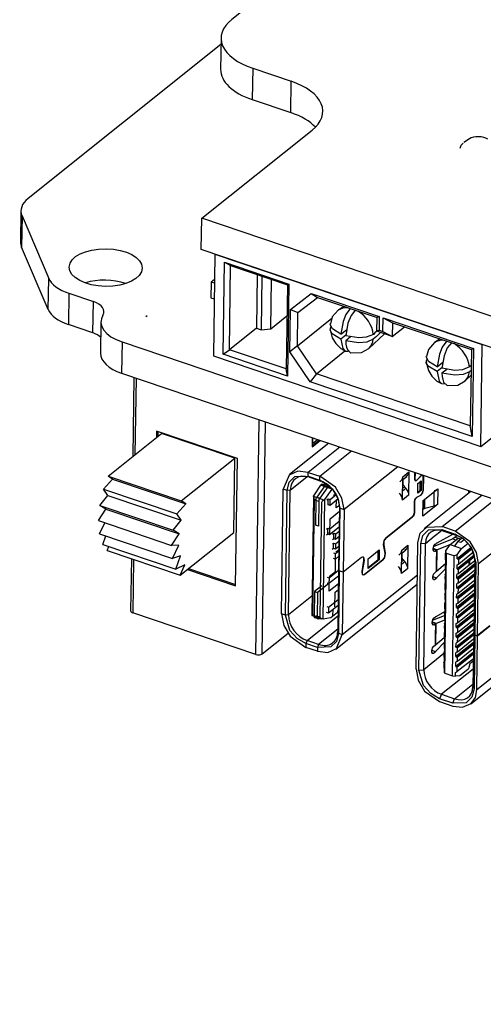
# Model space of a CAD drawing. Header units: millimetres. Extents: x 653 to 802, y 313 to 403.
# Drawn here: x 652.56 to 672.94, y 325.9 to 368.48 of the extents above; entities that cross this region are included whole.
import ezdxf

# ---------------------------------------------------------------- set-up
doc = ezdxf.new("R2010")
doc.units = ezdxf.units.MM

msp = doc.modelspace()

# ---------------------------------------------------------------- linework, layer by layer
for p, q in [((669.391, 374.481), (661.865, 368.484)), ((661.395, 367.67), (661.376, 366.298)), ((661.391, 367.382), (652.942, 360.648)), ((662.782, 366.344), (662.763, 364.972)), ((662.782, 366.344), (664.468, 365.773)), ((664.45, 364.401), (664.468, 365.773)), ((662.763, 364.972), (664.45, 364.401)), ((660.547, 359.778), (665.385, 363.633)), ((672.278, 363.252), (672.036, 363.09)), ((652.629, 360.106), (652.61, 358.734)), ((652.676, 359.876), (652.657, 358.504)), ((652.676, 359.876), (653.846, 357.144)), ((660.529, 358.406), (660.547, 359.778)), ((730.951, 335.973), (660.547, 359.778)), ((653.827, 355.772), (652.657, 358.504)), ((730.932, 334.601), (660.529, 358.406)), ((661.121, 358.205), (661.06, 353.747)), ((661.121, 358.205), (672.841, 354.243)), ((661.484, 353.818), (661.54, 357.848)), ((661.54, 357.848), (661.813, 357.706)), ((661.54, 357.848), (664.364, 356.893)), ((661.763, 354.019), (661.813, 357.706)), ((661.813, 357.706), (664.301, 356.865)), ((662.978, 357.312), (662.945, 354.961)), ((653.827, 355.772), (653.846, 357.144)), ((660.958, 356.975), (660.949, 356.289)), ((661.106, 357.093), (660.958, 356.975)), ((661.103, 356.926), (660.958, 356.975)), ((663.188, 357.241), (663.156, 354.89)), ((663.57, 354.933), (663.6, 357.101)), ((664.301, 356.865), (664.25, 353.178)), ((664.301, 356.865), (664.364, 356.893)), ((664.364, 356.893), (664.309, 352.863)), ((654.724, 356.49), (654.705, 355.118)), ((654.724, 356.49), (655.803, 356.125)), ((664.434, 355.772), (665.347, 356.475)), ((665.347, 356.475), (665.617, 356.308)), ((665.347, 356.475), (668.326, 355.468)), ((655.784, 354.753), (655.803, 356.125)), ((660.949, 356.289), (661.094, 356.24)), ((664.761, 355.65), (665.617, 356.308)), ((665.617, 356.308), (668.231, 355.425)), ((664.408, 353.927), (664.434, 355.772)), ((664.434, 355.772), (664.761, 355.65)), ((664.741, 354.193), (664.761, 355.65)), ((666.778, 355.916), (666.535, 355.752)), ((656.134, 355.243), (656.115, 353.871)), ((658.152, 355.507), (658.099, 355.464)), ((663.57, 354.933), (664.282, 355.5)), ((664.741, 354.193), (666.254, 355.399)), ((668.222, 354.824), (668.231, 355.425)), ((668.326, 355.468), (668.231, 355.425)), ((668.326, 355.468), (668.318, 354.868)), ((668.486, 354.811), (668.495, 355.411)), ((668.495, 355.411), (668.905, 355.196)), ((668.495, 355.411), (672.457, 354.071)), ((668.905, 355.196), (668.897, 354.596)), ((668.905, 355.196), (672.362, 354.028)), ((655.784, 354.753), (654.705, 355.118)), ((662.945, 354.961), (661.763, 354.019)), ((662.945, 354.961), (663.156, 354.89)), ((663.156, 354.89), (663.57, 354.933)), ((666.65, 354.698), (666.894, 354.893)), ((667.871, 354.075), (668.551, 354.713)), ((668.318, 354.868), (668.222, 354.824)), ((668.897, 354.596), (668.222, 354.824)), ((668.318, 354.868), (668.486, 354.811)), ((668.486, 354.811), (668.897, 354.596)), ((668.897, 354.596), (669.428, 355.02)), ((657.058, 354.358), (657.039, 352.987)), ((657.058, 354.358), (737.159, 327.276)), ((666.864, 354.657), (666.647, 354.484)), ((667.071, 354.583), (666.857, 354.413)), ((670.994, 354.49), (670.75, 354.327)), ((661.484, 353.818), (661.763, 354.019)), ((664.25, 353.178), (661.763, 354.019)), ((664.741, 354.193), (664.408, 353.927)), ((665.294, 352.616), (664.408, 353.927)), ((665.571, 352.964), (664.741, 354.193)), ((665.571, 352.964), (666.826, 353.964)), ((672.362, 354.028), (672.316, 350.684)), ((672.457, 354.071), (672.362, 354.028)), ((672.457, 354.071), (672.404, 350.212)), ((672.78, 349.784), (672.841, 354.243)), ((661.06, 353.747), (672.78, 349.784)), ((664.309, 352.863), (661.484, 353.818)), ((670.865, 353.273), (671.11, 353.468)), ((664.309, 352.863), (664.25, 353.178)), ((671.08, 353.232), (670.862, 353.059)), ((671.287, 353.157), (671.073, 352.987)), ((657.039, 352.987), (737.14, 325.904)), ((657.576, 352.805), (657.528, 349.34)), ((657.669, 352.774), (657.623, 349.415)), ((665.571, 352.964), (665.294, 352.616)), ((672.404, 350.212), (665.294, 352.616)), ((672.316, 350.684), (665.571, 352.964)), ((672.087, 352.65), (672.347, 352.894)), ((662.924, 340.669), (663.065, 350.949)), ((672.78, 349.784), (674.578, 351.217)), ((658.569, 350.445), (658.565, 350.166)), ((662.11, 349.248), (658.569, 350.445)), ((663.2, 340.697), (663.34, 350.856)), ((672.404, 350.212), (672.316, 350.684)), ((656.446, 348.477), (658.79, 350.345)), ((658.622, 350.427), (658.619, 350.209)), ((661.994, 349.262), (658.79, 350.345)), ((665.389, 350.163), (665.384, 349.765)), ((665.384, 349.765), (665.737, 350.046)), ((665.385, 349.813), (665.694, 350.06)), ((665.4, 350.16), (665.397, 349.908)), ((665.397, 349.908), (665.62, 350.085)), ((666.117, 349.917), (664.401, 348.549)), ((666.603, 349.753), (665.214, 348.646)), ((665.386, 349.911), (665.397, 349.908)), ((659.65, 347.394), (661.994, 349.262)), ((661.949, 346.004), (661.994, 349.262)), ((662.034, 343.675), (662.11, 349.248)), ((665.72, 348.475), (667.109, 349.582)), ((669.145, 348.894), (666.784, 347.013)), ((656.248, 347.907), (656.644, 348.343)), ((656.644, 348.343), (656.446, 348.477)), ((656.446, 348.477), (659.65, 347.394)), ((656.644, 348.343), (659.848, 347.26)), ((664.426, 347.871), (665.165, 348.459)), ((665.212, 348.475), (665.214, 348.646)), ((665.264, 348.432), (665.212, 348.475)), ((665.212, 348.475), (665.718, 348.303)), ((665.214, 348.646), (665.72, 348.475)), ((665.264, 348.432), (665.77, 348.261)), ((665.718, 348.303), (665.72, 348.475)), ((669.342, 347.427), (669.356, 348.456)), ((669.354, 348.326), (669.537, 348.471)), ((669.356, 348.456), (669.625, 348.67)), ((669.366, 348.335), (669.363, 348.13)), ((669.625, 348.67), (669.611, 347.641)), ((669.886, 348.316), (669.89, 348.642)), ((669.886, 348.325), (669.891, 348.323)), ((669.895, 348.64), (669.891, 348.323)), ((670.246, 347.846), (670.254, 348.446)), ((670.26, 348.451), (670.251, 347.851)), ((670.253, 348.453), (670.26, 348.451)), ((656.439, 347.63), (656.248, 347.907)), ((656.248, 347.907), (659.452, 346.824)), ((664.045, 342.443), (664.12, 347.913)), ((664.288, 347.856), (664.12, 347.913)), ((665.718, 348.303), (665.77, 348.261)), ((665.924, 348.023), (665.76, 348.079)), ((665.818, 348.131), (665.78, 348.101)), ((665.78, 348.101), (665.94, 348.046)), ((665.944, 348.089), (665.818, 348.131)), ((666.266, 347.908), (665.94, 348.018)), ((666.069, 348.006), (665.942, 348.049)), ((669.347, 347.84), (669.488, 347.951)), ((669.349, 347.95), (669.432, 348.016)), ((670.013, 347.733), (670.018, 348.157)), ((670.018, 348.157), (670.168, 348.277)), ((670.12, 347.866), (670.125, 348.243)), ((670.168, 348.277), (670.162, 347.852)), ((670.245, 347.409), (670.89, 347.923)), ((670.89, 347.923), (670.881, 347.237)), ((656.086, 347.194), (656.439, 347.63)), ((656.439, 347.63), (659.643, 346.547)), ((664.213, 342.386), (664.288, 347.856)), ((664.426, 347.871), (664.288, 347.856)), ((664.351, 342.4), (664.426, 347.871)), ((665.439, 347.622), (665.367, 342.39)), ((665.469, 347.458), (665.399, 342.411)), ((665.578, 347.54), (665.45, 347.583)), ((665.587, 347.419), (665.469, 347.458)), ((665.593, 347.552), (665.719, 347.509)), ((665.894, 347.433), (665.622, 347.525)), ((666.036, 347.443), (666.089, 347.486)), ((666.086, 347.228), (666.089, 347.486)), ((666.089, 347.486), (666.174, 347.457)), ((666.526, 347.484), (666.17, 347.2)), ((666.17, 347.2), (666.174, 347.457)), ((666.174, 347.457), (666.443, 347.672)), ((666.424, 347.705), (666.32, 347.621)), ((669.611, 347.641), (669.342, 347.427)), ((670.013, 347.781), (670.12, 347.866)), ((670.162, 347.852), (670.013, 347.733)), ((670.12, 347.866), (670.162, 347.852)), ((670.251, 347.851), (670.246, 347.853)), ((672.345, 347.812), (670.29, 346.174)), ((670.325, 347.058), (670.33, 347.477)), ((670.728, 347.166), (670.737, 347.801)), ((671.077, 346.267), (672.815, 347.653)), ((671.65, 346.074), (673.389, 347.459)), ((672.248, 347.735), (672.249, 347.844)), ((656.026, 346.532), (656.349, 347.034)), ((656.349, 347.034), (656.086, 347.194)), ((656.086, 347.194), (659.29, 346.111)), ((656.349, 347.034), (659.553, 345.951)), ((659.452, 346.824), (659.848, 347.26)), ((659.848, 347.26), (659.65, 347.394)), ((665.547, 347.413), (665.532, 346.335)), ((665.674, 347.37), (665.547, 347.413)), ((665.674, 347.37), (665.659, 346.292)), ((665.736, 342.297), (665.806, 347.344)), ((665.873, 342.219), (665.945, 347.451)), ((666.086, 347.228), (666.08, 347.224)), ((666.17, 347.2), (666.086, 347.228)), ((666.445, 347.085), (666.45, 347.423)), ((666.584, 347.196), (666.445, 347.085)), ((666.585, 347.141), (666.547, 344.41)), ((666.578, 344.339), (666.616, 347.07)), ((666.616, 347.07), (666.585, 347.141)), ((666.616, 347.07), (666.784, 347.013)), ((669.866, 346.895), (669.873, 347.386)), ((669.878, 347.387), (669.871, 346.89)), ((670.236, 346.723), (670.245, 347.409)), ((670.881, 347.237), (670.236, 346.723)), ((670.262, 347.031), (670.24, 347.013)), ((670.256, 347.418), (670.251, 347.023)), ((659.643, 346.547), (659.452, 346.824)), ((666.164, 345.971), (666.173, 346.614)), ((666.173, 346.614), (666.582, 346.94)), ((666.784, 347.013), (666.747, 344.282)), ((668.628, 345.781), (669.784, 346.702)), ((669.789, 346.698), (668.628, 345.772)), ((669.781, 346.7), (669.789, 346.698)), ((670.251, 347.023), (670.24, 347.014)), ((672.681, 344.657), (675.225, 346.684)), ((656.026, 346.532), (659.23, 345.448)), ((656.069, 345.95), (656.297, 346.44)), ((659.29, 346.111), (659.643, 346.547)), ((665.659, 346.292), (665.532, 346.335)), ((666.018, 346.157), (666.072, 346.2)), ((666.068, 345.942), (666.072, 346.2)), ((666.072, 346.2), (666.156, 346.171)), ((666.573, 346.249), (666.152, 345.914)), ((666.156, 346.171), (666.576, 346.506)), ((671.65, 346.074), (671.077, 346.267)), ((656.069, 345.95), (659.273, 344.867)), ((656.215, 345.483), (656.343, 345.858)), ((659.23, 345.448), (659.553, 345.951)), ((659.553, 345.951), (659.29, 346.111)), ((659.605, 344.136), (661.949, 346.004)), ((666.068, 345.942), (666.014, 345.899)), ((666.152, 345.914), (666.068, 345.942)), ((666.152, 345.914), (666.156, 346.171)), ((666.281, 345.934), (666.334, 345.976)), ((666.331, 345.736), (666.334, 345.976)), ((666.334, 345.976), (666.419, 345.948)), ((666.415, 345.708), (666.419, 345.948)), ((666.567, 345.829), (666.415, 345.708)), ((666.419, 345.948), (666.57, 346.069)), ((670.862, 345.561), (671.554, 345.939)), ((671.075, 346.139), (671.154, 346.074)), ((671.075, 346.139), (671.649, 345.945)), ((671.154, 346.074), (671.727, 345.881)), ((671.428, 345.481), (671.778, 345.76)), ((671.62, 345.792), (671.731, 345.879)), ((671.774, 345.756), (671.62, 345.792)), ((671.957, 345.768), (671.776, 345.624)), ((671.778, 345.76), (671.897, 345.72)), ((656.215, 345.483), (659.419, 344.399)), ((656.401, 345.219), (656.48, 345.393)), ((659.547, 345.455), (659.23, 345.448)), ((659.273, 344.867), (659.547, 345.455)), ((666.275, 345.505), (666.329, 345.548)), ((666.331, 345.736), (666.277, 345.694)), ((666.325, 345.308), (666.329, 345.548)), ((666.329, 345.548), (666.413, 345.519)), ((666.415, 345.708), (666.331, 345.736)), ((666.413, 345.519), (666.41, 345.279)), ((666.561, 345.4), (666.41, 345.279)), ((666.413, 345.519), (666.564, 345.64)), ((669.312, 345.24), (669.58, 345.454)), ((669.58, 345.454), (669.566, 344.425)), ((669.941, 340.019), (670.017, 345.558)), ((670.067, 339.976), (670.143, 345.515)), ((670.274, 339.997), (670.351, 345.536)), ((670.711, 345.391), (671.539, 345.735)), ((670.849, 345.252), (671.459, 345.505)), ((671.239, 345.204), (671.428, 345.481)), ((671.428, 345.481), (671.934, 345.31)), ((671.676, 345.678), (671.539, 345.735)), ((671.724, 345.565), (671.627, 345.424)), ((672.353, 345.351), (671.742, 344.864)), ((671.776, 345.624), (671.903, 345.581)), ((671.903, 345.581), (672.052, 345.7)), ((671.934, 345.31), (672.22, 345.537)), ((656.401, 345.219), (659.605, 344.136)), ((659.622, 344.991), (659.273, 344.867)), ((659.419, 344.399), (659.622, 344.991)), ((666.325, 345.308), (666.271, 345.265)), ((666.323, 345.119), (666.407, 345.09)), ((666.41, 345.279), (666.325, 345.308)), ((666.404, 344.85), (666.407, 345.09)), ((666.555, 344.971), (666.404, 344.85)), ((666.407, 345.09), (666.558, 345.211)), ((666.419, 345.148), (666.559, 345.26)), ((666.747, 344.282), (667.553, 344.924)), ((667.553, 344.916), (666.747, 344.273)), ((667.545, 344.918), (667.553, 344.916)), ((667.844, 344.86), (668.328, 345.245)), ((668.28, 344.831), (668.285, 345.211)), ((668.328, 345.245), (668.322, 344.816)), ((669.298, 344.211), (669.312, 345.24)), ((669.31, 345.11), (669.493, 345.256)), ((669.322, 345.12), (669.319, 344.914)), ((670.692, 345.258), (670.693, 345.3)), ((670.697, 345.218), (670.771, 345.193)), ((670.771, 345.193), (670.832, 345.241)), ((670.849, 345.252), (670.837, 344.313)), ((671.197, 339.85), (671.269, 345.097)), ((671.221, 345.045), (671.218, 344.831)), ((671.221, 345.045), (671.237, 345.058)), ((671.227, 345.031), (671.221, 345.045)), ((671.227, 345.031), (671.237, 345.039)), ((671.227, 345.031), (671.237, 345.035)), ((671.237, 345.035), (671.239, 345.204)), ((671.269, 345.097), (671.239, 345.204)), ((671.606, 344.983), (671.269, 345.097)), ((671.534, 339.736), (671.606, 344.983)), ((671.745, 345.033), (671.606, 344.983)), ((672.487, 345.016), (671.736, 344.419)), ((671.742, 344.864), (671.745, 345.033)), ((671.745, 345.033), (671.934, 345.31)), ((671.777, 344.397), (672.496, 344.97)), ((671.784, 344.843), (672.374, 345.314)), ((672.45, 345.143), (671.808, 344.631)), ((671.811, 344.846), (672.381, 345.3)), ((672.302, 344.796), (672.499, 344.953)), ((657.467, 344.859), (657.435, 342.582)), ((657.56, 344.827), (657.528, 342.493)), ((659.811, 344.592), (659.419, 344.399)), ((659.605, 344.136), (659.811, 344.592)), ((666.404, 344.85), (666.319, 344.879)), ((666.407, 344.299), (666.415, 344.859)), ((668.482, 344.808), (667.675, 344.165)), ((667.676, 344.174), (668.482, 344.816)), ((667.839, 344.431), (667.844, 344.86)), ((667.839, 344.479), (668.28, 344.831)), ((668.322, 344.816), (667.839, 344.431)), ((668.28, 344.831), (668.322, 344.816)), ((668.474, 344.81), (668.482, 344.808)), ((669.303, 344.624), (669.444, 344.736)), ((669.305, 344.735), (669.388, 344.801)), ((670.837, 344.313), (671.231, 344.653)), ((671.215, 344.6), (671.212, 344.402)), ((671.215, 344.6), (671.231, 344.612)), ((671.221, 344.585), (671.215, 344.6)), ((671.218, 344.831), (671.224, 344.817)), ((671.221, 344.585), (671.23, 344.593)), ((671.23, 344.59), (671.221, 344.585)), ((671.224, 344.817), (671.233, 344.77)), ((671.233, 344.77), (671.23, 344.59)), ((672.506, 344.625), (671.731, 344.007)), ((671.736, 344.419), (671.739, 344.599)), ((671.739, 344.599), (671.781, 344.629)), ((671.742, 344.864), (671.784, 344.843)), ((671.772, 343.986), (672.506, 344.57)), ((671.781, 344.629), (671.808, 344.631)), ((671.784, 344.843), (671.811, 344.846)), ((671.799, 343.988), (672.506, 344.551)), ((672.268, 344.574), (671.802, 344.203)), ((671.805, 344.4), (672.271, 344.771)), ((671.808, 344.631), (671.811, 344.846)), ((672.3, 344.599), (672.268, 344.574)), ((672.302, 344.796), (672.271, 344.771)), ((672.508, 344.765), (672.299, 344.599)), ((672.509, 344.807), (672.466, 341.643)), ((672.555, 344.7), (672.509, 344.807)), ((672.555, 344.7), (672.511, 341.536)), ((672.638, 341.493), (672.681, 344.657)), ((659.922, 344.388), (662.034, 343.675)), ((659.976, 344.431), (662.034, 343.735)), ((666.042, 344.056), (666.127, 344.027)), ((666.543, 344.105), (666.123, 343.77)), ((666.127, 344.027), (666.547, 344.362)), ((666.138, 344.085), (666.407, 344.299)), ((666.547, 344.401), (666.51, 341.67)), ((666.578, 344.33), (666.54, 341.599)), ((666.547, 344.401), (666.55, 344.404)), ((666.578, 344.339), (666.747, 344.282)), ((666.747, 344.273), (666.578, 344.33)), ((666.747, 344.273), (666.709, 341.542)), ((666.709, 341.542), (669.998, 344.163)), ((667.675, 344.165), (667.666, 344.168)), ((669.566, 344.425), (669.298, 344.211)), ((670.675, 344.014), (670.676, 344.057)), ((670.829, 344.01), (670.676, 344.062)), ((670.704, 344.068), (670.841, 344.021)), ((670.758, 344.25), (670.819, 344.298)), ((670.841, 344.021), (671.212, 344.409)), ((671.209, 344.188), (671.206, 343.991)), ((671.209, 344.188), (671.225, 344.201)), ((671.215, 344.174), (671.209, 344.188)), ((671.212, 344.402), (671.218, 344.388)), ((671.215, 344.174), (671.225, 344.181)), ((671.225, 344.178), (671.215, 344.174)), ((671.218, 344.388), (671.227, 344.341)), ((671.227, 344.341), (671.225, 344.178)), ((672.501, 344.196), (671.725, 343.578)), ((671.731, 344.007), (671.733, 344.17)), ((671.775, 344.2), (671.733, 344.17)), ((671.736, 344.419), (671.777, 344.397)), ((672.5, 344.142), (671.766, 343.557)), ((671.802, 344.203), (671.775, 344.2)), ((671.777, 344.397), (671.805, 344.4)), ((671.793, 343.56), (672.5, 344.122)), ((672.503, 344.354), (671.797, 343.791)), ((671.802, 344.203), (671.805, 344.4)), ((665.815, 343.677), (665.492, 343.42)), ((666.115, 343.773), (665.619, 343.377)), ((666.123, 343.77), (666.039, 343.799)), ((666.127, 344.027), (666.123, 343.77)), ((666.129, 343.441), (666.134, 343.779)), ((666.539, 343.768), (666.129, 343.441)), ((666.427, 340.906), (669.992, 343.747)), ((670.68, 343.975), (670.754, 343.95)), ((670.754, 343.95), (670.829, 344.01)), ((671.203, 343.759), (671.2, 343.545)), ((671.203, 343.759), (671.219, 343.772)), ((671.209, 343.745), (671.203, 343.759)), ((671.206, 343.991), (671.213, 343.976)), ((671.209, 343.745), (671.219, 343.753)), ((671.219, 343.749), (671.209, 343.745)), ((671.213, 343.976), (671.221, 343.929)), ((671.221, 343.929), (671.219, 343.749)), ((672.495, 343.768), (671.719, 343.15)), ((671.725, 343.578), (671.727, 343.758)), ((671.769, 343.788), (671.727, 343.758)), ((671.731, 344.007), (671.772, 343.986)), ((671.76, 343.128), (672.494, 343.713)), ((671.797, 343.791), (671.769, 343.788)), ((671.772, 343.986), (671.799, 343.988)), ((671.788, 343.131), (672.494, 343.694)), ((672.497, 343.908), (671.791, 343.345)), ((671.797, 343.791), (671.799, 343.988)), ((665.379, 343.219), (664.351, 342.4)), ((665.492, 343.42), (665.478, 342.342)), ((665.492, 343.42), (665.619, 343.377)), ((665.619, 343.377), (665.604, 342.299)), ((666.386, 342.755), (666.395, 343.398)), ((666.395, 343.398), (666.535, 343.51)), ((671.197, 343.331), (671.194, 343.116)), ((671.197, 343.331), (671.213, 343.343)), ((671.203, 343.316), (671.197, 343.331)), ((671.2, 343.545), (671.206, 343.531)), ((671.203, 343.316), (671.213, 343.324)), ((671.213, 343.321), (671.203, 343.316)), ((671.206, 343.531), (671.215, 343.483)), ((671.215, 343.483), (671.213, 343.321)), ((672.489, 343.339), (671.713, 342.721)), ((671.719, 343.15), (671.721, 343.312)), ((671.721, 343.312), (671.763, 343.342)), ((671.766, 343.557), (671.725, 343.578)), ((671.754, 342.699), (672.488, 343.284)), ((671.763, 343.342), (671.791, 343.345)), ((671.766, 343.557), (671.793, 343.56)), ((671.782, 342.702), (672.488, 343.265)), ((672.491, 343.479), (671.785, 342.917)), ((671.791, 343.345), (671.793, 343.56)), ((666.526, 342.819), (666.105, 342.484)), ((666.109, 342.741), (666.529, 343.076)), ((671.191, 342.902), (671.189, 342.687)), ((671.191, 342.902), (671.207, 342.914)), ((671.198, 342.888), (671.191, 342.902)), ((671.194, 343.116), (671.201, 343.102)), ((671.198, 342.888), (671.207, 342.895)), ((671.207, 342.892), (671.198, 342.888)), ((671.201, 343.102), (671.209, 343.055)), ((671.209, 343.055), (671.207, 342.892)), ((672.483, 342.91), (671.707, 342.292)), ((671.713, 342.721), (671.715, 342.884)), ((671.715, 342.884), (671.757, 342.914)), ((671.719, 343.15), (671.76, 343.128)), ((672.482, 342.856), (671.748, 342.271)), ((671.757, 342.914), (671.785, 342.917)), ((671.76, 343.128), (671.788, 343.131)), ((671.776, 342.273), (672.482, 342.836)), ((672.485, 343.051), (671.779, 342.488)), ((671.785, 342.917), (671.788, 343.131)), ((662.924, 340.669), (657.528, 342.493)), ((664.213, 342.386), (664.045, 342.443)), ((664.351, 342.4), (664.213, 342.386)), ((665.166, 341.28), (666.519, 342.359)), ((665.367, 342.377), (665.478, 342.34)), ((665.478, 342.384), (665.399, 342.411)), ((665.736, 342.297), (665.546, 342.361)), ((666.105, 342.484), (666.021, 342.513)), ((666.025, 342.77), (666.109, 342.741)), ((666.109, 342.741), (666.105, 342.484)), ((666.491, 342.504), (666.208, 342.279)), ((666.3, 342.352), (666.304, 342.643)), ((670.667, 342.167), (671.184, 342.382)), ((670.819, 342.338), (671.202, 342.547)), ((671.186, 342.473), (671.183, 342.259)), ((671.186, 342.473), (671.202, 342.486)), ((671.192, 342.459), (671.186, 342.473)), ((671.189, 342.687), (671.195, 342.673)), ((671.192, 342.459), (671.201, 342.466)), ((671.201, 342.463), (671.192, 342.459)), ((671.195, 342.673), (671.203, 342.626)), ((671.203, 342.626), (671.201, 342.463)), ((672.477, 342.482), (671.701, 341.863)), ((671.707, 342.292), (671.709, 342.455)), ((671.709, 342.455), (671.751, 342.485)), ((671.713, 342.721), (671.754, 342.699)), ((671.742, 341.842), (672.476, 342.427)), ((671.751, 342.485), (671.779, 342.488)), ((671.754, 342.699), (671.782, 342.702)), ((671.77, 341.845), (672.476, 342.408)), ((672.479, 342.622), (671.773, 342.059)), ((671.779, 342.488), (671.782, 342.702)), ((665.478, 342.342), (665.604, 342.299)), ((665.647, 342.231), (665.52, 342.274)), ((665.604, 342.297), (665.812, 342.227)), ((670.648, 342.034), (670.649, 342.076)), ((670.653, 341.994), (670.727, 341.969)), ((670.727, 341.969), (670.787, 342.017)), ((670.731, 342.269), (670.806, 342.329)), ((670.805, 342.028), (670.792, 341.089)), ((670.805, 342.028), (671.197, 342.191)), ((671.18, 342.044), (671.177, 341.83)), ((671.18, 342.044), (671.196, 342.057)), ((671.186, 342.03), (671.18, 342.044)), ((671.183, 342.259), (671.189, 342.244)), ((671.186, 342.03), (671.195, 342.038)), ((671.195, 342.034), (671.186, 342.03)), ((671.189, 342.244), (671.198, 342.197)), ((671.198, 342.197), (671.195, 342.034)), ((672.471, 342.053), (671.695, 341.435)), ((671.701, 341.863), (671.703, 342.026)), ((671.703, 342.026), (671.745, 342.056)), ((671.748, 342.271), (671.707, 342.292)), ((671.736, 341.413), (672.47, 341.998)), ((671.745, 342.056), (671.773, 342.059)), ((671.748, 342.271), (671.776, 342.273)), ((671.764, 341.416), (672.47, 341.979)), ((672.473, 342.193), (671.767, 341.63)), ((671.773, 342.059), (671.776, 342.273)), ((673.175, 341.921), (672.638, 341.493)), ((663.2, 340.697), (664.33, 341.598)), ((666.511, 341.778), (665.672, 341.109)), ((666.51, 341.67), (666.54, 341.599)), ((666.54, 341.599), (666.709, 341.542)), ((671.174, 341.616), (671.171, 341.401)), ((671.174, 341.616), (671.19, 341.628)), ((671.18, 341.601), (671.174, 341.616)), ((671.177, 341.83), (671.183, 341.816)), ((671.18, 341.601), (671.19, 341.609)), ((671.189, 341.606), (671.18, 341.601)), ((671.183, 341.816), (671.192, 341.769)), ((671.192, 341.769), (671.189, 341.606)), ((672.465, 341.607), (671.689, 340.989)), ((671.695, 341.435), (671.698, 341.598)), ((671.698, 341.598), (671.739, 341.628)), ((671.701, 341.863), (671.742, 341.842)), ((671.73, 340.967), (672.464, 341.552)), ((671.739, 341.628), (671.767, 341.63)), ((671.742, 341.842), (671.77, 341.845)), ((671.758, 340.97), (672.464, 341.533)), ((672.467, 341.764), (671.761, 341.202)), ((671.767, 341.63), (671.77, 341.845)), ((672.465, 341.625), (672.433, 339.267)), ((672.465, 341.625), (672.471, 341.63)), ((672.511, 341.518), (672.465, 341.625)), ((672.466, 341.643), (672.511, 341.536)), ((672.511, 341.518), (672.479, 339.16)), ((672.511, 341.536), (672.638, 341.493)), ((672.638, 341.476), (672.511, 341.518)), ((673.175, 341.904), (672.638, 341.476)), ((665.111, 341.152), (665.109, 340.98)), ((665.166, 341.28), (665.111, 341.152)), ((665.617, 340.981), (665.111, 341.152)), ((665.672, 341.109), (665.166, 341.28)), ((665.672, 341.109), (665.617, 340.981)), ((670.714, 341.026), (670.774, 341.074)), ((670.792, 341.089), (671.171, 341.415)), ((670.798, 340.797), (671.184, 341.201)), ((671.168, 341.17), (671.165, 340.973)), ((671.168, 341.17), (671.184, 341.182)), ((671.174, 341.155), (671.168, 341.17)), ((671.171, 341.401), (671.177, 341.387)), ((671.174, 341.155), (671.183, 341.163)), ((671.183, 341.16), (671.174, 341.155)), ((671.177, 341.387), (671.186, 341.34)), ((671.186, 341.34), (671.183, 341.16)), ((672.459, 341.195), (671.684, 340.577)), ((671.689, 340.989), (671.692, 341.169)), ((671.692, 341.169), (671.733, 341.199)), ((671.695, 341.435), (671.736, 341.413)), ((671.725, 340.556), (672.459, 341.141)), ((671.733, 341.199), (671.761, 341.202)), ((671.736, 341.413), (671.764, 341.416)), ((671.752, 340.559), (672.458, 341.121)), ((672.461, 341.336), (671.755, 340.773)), ((671.761, 341.202), (671.764, 341.416)), ((672.605, 339.118), (672.638, 341.476)), ((675.149, 341.145), (672.605, 339.118)), ((665.615, 340.809), (665.109, 340.98)), ((665.617, 340.981), (665.615, 340.809)), ((671.161, 340.704), (670.274, 339.997)), ((670.631, 340.79), (670.631, 340.833)), ((670.785, 340.786), (670.632, 340.838)), ((670.636, 340.751), (670.71, 340.726)), ((670.66, 340.844), (670.798, 340.797)), ((670.71, 340.726), (670.785, 340.786)), ((671.162, 340.758), (671.159, 340.561)), ((671.162, 340.758), (671.178, 340.771)), ((671.168, 340.744), (671.162, 340.758)), ((671.165, 340.973), (671.171, 340.958)), ((671.168, 340.744), (671.178, 340.752)), ((671.178, 340.748), (671.168, 340.744)), ((671.171, 340.958), (671.18, 340.911)), ((671.18, 340.911), (671.178, 340.748)), ((672.453, 340.767), (671.678, 340.148)), ((671.684, 340.577), (671.686, 340.74)), ((671.728, 340.77), (671.686, 340.74)), ((671.689, 340.989), (671.73, 340.967)), ((671.719, 340.127), (672.453, 340.712)), ((671.755, 340.773), (671.728, 340.77)), ((671.73, 340.967), (671.758, 340.97)), ((671.746, 340.13), (672.452, 340.693)), ((672.456, 340.924), (671.75, 340.361)), ((671.755, 340.773), (671.758, 340.97)), ((672.333, 338.501), (675.143, 340.742)), ((671.156, 340.329), (671.153, 340.115)), ((671.156, 340.329), (671.172, 340.342)), ((671.162, 340.315), (671.156, 340.329)), ((671.159, 340.561), (671.165, 340.547)), ((671.162, 340.315), (671.172, 340.323)), ((671.172, 340.319), (671.162, 340.315)), ((671.165, 340.547), (671.174, 340.5)), ((671.174, 340.5), (671.172, 340.319)), ((671.678, 340.148), (671.68, 340.328)), ((671.722, 340.359), (671.68, 340.328)), ((671.684, 340.577), (671.725, 340.556)), ((671.75, 340.361), (671.722, 340.359)), ((671.725, 340.556), (671.752, 340.559)), ((672.45, 340.478), (671.743, 339.916)), ((671.75, 340.361), (671.752, 340.559)), ((670.067, 339.976), (670.274, 339.997)), ((672.443, 340.029), (671.056, 338.923)), ((671.153, 340.115), (671.159, 340.101)), ((671.159, 340.101), (671.168, 340.054)), ((671.168, 340.054), (671.166, 339.885)), ((671.166, 339.885), (671.197, 339.85)), ((671.197, 339.85), (671.534, 339.736)), ((671.672, 339.714), (671.674, 339.883)), ((671.674, 339.883), (671.716, 339.913)), ((671.678, 340.148), (671.719, 340.127)), ((671.716, 339.913), (671.743, 339.916)), ((671.719, 340.127), (671.746, 340.13)), ((671.743, 339.916), (671.746, 340.13)), ((672.208, 340.015), (671.857, 339.736)), ((671.534, 339.736), (671.672, 339.714)), ((671.629, 338.729), (672.434, 339.371)), ((671.857, 339.736), (671.672, 339.714)), ((672.433, 339.267), (672.479, 339.16)), ((670.972, 338.602), (671.545, 338.408)), ((671.547, 338.537), (670.974, 338.73)), ((671.056, 338.923), (671.629, 338.729)), ((671.547, 338.537), (671.629, 338.729))]:
    msp.add_line(p, q)
for points in [[(671.873, 362.846), (671.914, 362.972), (671.998, 363.063)], [(666.534, 355.752), (666.265, 355.457), (666.184, 355.15)], [(667.074, 355.835), (666.866, 355.56), (666.748, 355.254), (666.65, 354.698)], [(667.285, 355.764), (667.094, 355.523), (666.957, 355.179), (666.86, 354.627)], [(666.65, 354.698), (666.272, 354.926), (666.169, 355.151)], [(666.647, 354.484), (666.261, 354.72), (666.171, 354.868), (666.202, 355.019)], [(666.172, 354.893), (666.265, 354.538), (666.42, 354.289)], [(668.389, 354.768), (668.208, 354.603), (668.065, 354.474)], [(668.223, 354.828), (668.136, 354.75), (668.068, 354.688)], [(666.42, 354.289), (666.637, 354.073), (666.842, 353.957)], [(666.647, 354.484), (666.733, 354.072), (666.832, 353.957), (666.972, 353.954)], [(668.065, 354.474), (667.787, 354.353), (667.42, 354.325), (666.857, 354.413)], [(666.857, 354.413), (666.87, 354.267), (666.894, 354.136), (666.933, 354.024), (667.083, 353.871)], [(668.068, 354.688), (667.753, 354.56), (667.427, 354.539), (666.86, 354.627)], [(670.75, 354.327), (670.481, 354.031), (670.4, 353.724)], [(671.29, 354.41), (671.082, 354.135), (670.963, 353.829), (670.865, 353.273)], [(671.501, 354.339), (671.31, 354.097), (671.173, 353.753), (671.076, 353.202)], [(667.086, 353.881), (667.555, 353.891), (667.871, 354.075)], [(670.865, 353.273), (670.488, 353.501), (670.385, 353.726)], [(670.862, 353.059), (670.477, 353.295), (670.386, 353.442), (670.417, 353.594)], [(670.388, 353.468), (670.481, 353.112), (670.635, 352.864)], [(670.862, 353.059), (670.948, 352.647), (671.048, 352.532), (671.187, 352.528)], [(672.281, 353.048), (672.002, 352.927), (671.635, 352.9), (671.073, 352.987)], [(672.284, 353.263), (671.969, 353.134), (671.642, 353.114), (671.076, 353.202)], [(672.35, 353.111), (672.311, 353.076), (672.281, 353.048)], [(672.353, 353.325), (672.314, 353.29), (672.284, 353.263)], [(670.635, 352.864), (670.853, 352.647), (671.057, 352.531)], [(671.073, 352.987), (671.085, 352.842), (671.11, 352.711), (671.148, 352.598), (671.299, 352.445)], [(671.302, 352.455), (671.771, 352.466), (672.087, 352.649)], [(665.214, 348.646), (664.753, 348.697), (664.377, 348.529), (664.12, 347.913)], [(664.288, 347.856), (664.38, 348.221), (664.628, 348.458), (665.212, 348.475)], [(666.784, 347.013), (666.688, 347.514), (666.404, 347.99), (665.72, 348.475)], [(669.226, 348.231), (669.328, 348.333), (669.356, 348.456)], [(669.625, 348.67), (669.581, 348.519), (669.494, 348.445)], [(669.886, 348.316), (669.921, 348.276), (669.965, 348.292)], [(669.891, 348.323), (669.925, 348.286), (669.965, 348.301)], [(669.965, 348.301), (669.971, 348.306), (669.976, 348.31)], [(669.976, 348.31), (670.17, 348.506)], [(670.17, 348.497), (669.976, 348.302)], [(670.181, 348.515), (670.175, 348.51), (670.17, 348.506)], [(670.18, 348.506), (670.175, 348.502), (670.17, 348.497)], [(670.254, 348.446), (670.233, 348.514), (670.209, 348.52), (670.18, 348.506)], [(670.181, 348.515), (670.211, 348.53), (670.237, 348.523), (670.26, 348.451)], [(665.76, 348.079), (665.439, 347.622)], [(665.942, 348.049), (665.593, 347.552)], [(666.616, 347.07), (666.534, 347.493), (666.295, 347.895), (665.718, 348.303)], [(666.069, 348.006), (665.719, 347.509)], [(665.78, 348.101), (665.769, 348.09), (665.76, 348.079)], [(665.942, 348.049), (665.957, 348.067), (665.968, 348.078)], [(665.945, 347.451), (666.266, 347.908)], [(669.363, 348.13), (669.382, 348.089), (669.397, 348.064), (669.414, 348.039), (669.432, 348.016)], [(669.432, 348.016), (669.488, 347.951)], [(669.488, 347.951), (669.556, 347.851), (669.587, 347.781), (669.605, 347.71), (669.611, 347.641)], [(669.965, 348.292), (669.971, 348.297), (669.976, 348.302)], [(670.737, 347.851), (670.797, 347.871), (670.832, 347.887), (670.863, 347.904), (670.89, 347.923)], [(665.45, 347.583), (665.439, 347.622)], [(665.45, 347.583), (665.464, 347.517), (665.469, 347.458)], [(665.547, 347.413), (665.554, 347.462), (665.563, 347.494), (665.577, 347.525), (665.593, 347.552)], [(665.719, 347.509), (665.695, 347.466), (665.684, 347.434), (665.677, 347.401), (665.674, 347.37)], [(669.342, 347.427), (669.328, 347.535), (669.302, 347.606), (669.265, 347.674), (669.219, 347.737)], [(669.873, 347.386), (669.892, 347.447), (669.91, 347.484), (669.932, 347.515), (669.954, 347.538)], [(669.955, 347.529), (669.922, 347.493), (669.904, 347.461), (669.889, 347.425), (669.878, 347.387)], [(669.965, 347.545), (669.959, 347.541), (669.954, 347.538)], [(669.965, 347.537), (669.959, 347.533), (669.955, 347.529)], [(669.965, 347.545), (670.159, 347.659)], [(670.158, 347.65), (669.965, 347.537)], [(670.158, 347.65), (670.164, 347.654), (670.169, 347.658)], [(670.159, 347.659), (670.164, 347.663), (670.169, 347.666)], [(670.169, 347.658), (670.232, 347.754), (670.251, 347.851)], [(670.169, 347.666), (670.207, 347.713), (670.227, 347.756), (670.241, 347.802), (670.246, 347.846)], [(665.806, 347.344), (665.841, 347.404), (665.894, 347.433)], [(665.945, 347.451), (665.894, 347.433)], [(670.262, 347.031), (670.256, 347.027), (670.251, 347.023)], [(670.325, 347.058), (670.301, 347.05), (670.287, 347.045), (670.274, 347.038), (670.262, 347.031)], [(670.728, 347.166), (670.325, 347.058)], [(670.881, 347.237), (670.837, 347.208), (670.804, 347.192), (670.768, 347.178), (670.728, 347.166)], [(669.784, 346.702), (669.825, 346.752), (669.846, 346.798), (669.861, 346.847), (669.866, 346.895)], [(669.871, 346.89), (669.859, 346.816), (669.841, 346.768), (669.817, 346.727), (669.789, 346.698)], [(670.017, 345.558), (670.123, 345.977), (670.407, 346.249), (671.077, 346.267)], [(668.516, 345.466), (668.545, 345.66), (668.628, 345.781)], [(668.628, 345.772), (668.569, 345.698), (668.535, 345.616), (668.521, 345.473)], [(670.143, 345.515), (670.236, 345.883), (670.487, 346.123), (671.075, 346.139)], [(670.351, 345.536), (670.739, 345.846), (671.044, 346.089)], [(671.575, 345.755), (671.556, 345.744), (671.539, 345.735)], [(671.62, 345.792), (671.597, 345.771), (671.575, 345.755)], [(671.727, 345.881), (671.649, 345.945)], [(671.649, 345.945), (672.039, 345.724), (672.352, 345.367), (672.555, 344.7)], [(672.681, 344.657), (672.594, 345.128), (672.31, 345.608), (671.65, 346.074)], [(671.778, 345.76), (671.797, 345.769), (671.809, 345.769)], [(668.583, 345.101), (668.516, 345.466)], [(668.521, 345.473), (668.588, 345.107)], [(669.58, 345.454), (669.537, 345.303), (669.45, 345.229)], [(670.351, 345.536), (670.143, 345.515)], [(670.693, 345.3), (670.724, 345.423), (670.775, 345.493)], [(670.775, 345.493), (670.817, 345.527), (670.85, 345.553)], [(670.85, 345.553), (670.862, 345.561)], [(667.553, 344.924), (667.603, 344.945), (667.642, 344.925), (667.659, 344.783)], [(667.653, 344.781), (667.65, 344.892), (667.63, 344.925), (667.6, 344.936), (667.553, 344.916)], [(668.588, 345.107), (668.56, 344.923), (668.482, 344.808)], [(668.482, 344.816), (668.538, 344.887), (668.57, 344.965), (668.583, 345.101)], [(669.182, 345.015), (669.284, 345.118), (669.312, 345.24)], [(669.319, 344.914), (669.338, 344.874), (669.353, 344.848), (669.369, 344.824), (669.388, 344.801)], [(670.771, 345.193), (670.74, 345.178), (670.715, 345.185), (670.692, 345.258)], [(670.832, 345.241), (670.693, 345.288)], [(670.849, 345.252), (670.695, 345.317)], [(670.832, 345.241), (670.824, 344.713), (670.819, 344.298)], [(670.832, 345.241), (670.849, 345.252)], [(667.575, 344.299), (667.653, 344.781)], [(667.659, 344.783), (667.58, 344.301)], [(669.298, 344.211), (669.283, 344.32), (669.258, 344.391), (669.221, 344.459), (669.175, 344.522)], [(669.388, 344.801), (669.444, 344.736)], [(669.444, 344.736), (669.512, 344.636), (669.542, 344.566), (669.561, 344.494), (669.566, 344.425)], [(672.268, 344.574), (672.27, 344.684), (672.271, 344.771)], [(672.3, 344.599), (672.302, 344.796)], [(666.547, 344.41), (666.578, 344.339)], [(666.578, 344.33), (666.547, 344.401)], [(667.675, 344.165), (667.628, 344.145), (667.591, 344.165), (667.575, 344.299)], [(667.58, 344.301), (667.584, 344.196), (667.602, 344.165), (667.63, 344.155), (667.676, 344.174)], [(670.676, 344.057), (670.707, 344.18), (670.758, 344.25)], [(670.837, 344.313), (670.819, 344.299)], [(670.754, 343.95), (670.723, 343.935), (670.698, 343.942), (670.675, 344.014)], [(670.841, 344.021), (670.829, 344.01)], [(664.045, 342.443), (664.141, 341.941), (664.424, 341.465), (665.109, 340.98)], [(665.111, 341.152), (664.725, 341.371), (664.414, 341.725), (664.213, 342.386)], [(665.367, 342.39), (665.379, 342.376)], [(665.399, 342.411), (665.391, 342.372), (665.386, 342.371), (665.379, 342.376)], [(665.52, 342.274), (665.502, 342.276), (665.489, 342.289), (665.478, 342.342)], [(665.604, 342.299), (665.615, 342.246), (665.629, 342.233), (665.647, 342.231)], [(665.647, 342.231), (665.75, 342.248)], [(665.822, 342.226), (665.758, 342.252), (665.736, 342.297)], [(665.873, 342.219), (665.822, 342.226)], [(666.189, 342.269), (665.873, 342.219)], [(666.208, 342.279), (666.197, 342.272), (666.189, 342.269)], [(670.787, 342.017), (670.648, 342.064)], [(670.727, 341.969), (670.696, 341.954), (670.67, 341.961), (670.648, 342.034)], [(670.649, 342.076), (670.679, 342.199), (670.731, 342.269)], [(670.805, 342.028), (670.651, 342.093)], [(670.787, 342.017), (670.78, 341.489), (670.774, 341.074)], [(670.787, 342.017), (670.805, 342.028)], [(670.806, 342.329), (670.819, 342.338)], [(665.615, 340.809), (666.075, 340.758), (666.452, 340.926), (666.709, 341.542)], [(666.54, 341.599), (666.448, 341.234), (666.2, 340.997), (665.617, 340.981)], [(670.792, 341.089), (670.774, 341.075)], [(670.631, 340.833), (670.662, 340.956), (670.714, 341.026)], [(670.71, 340.726), (670.679, 340.711), (670.653, 340.718), (670.631, 340.79)], [(670.798, 340.797), (670.785, 340.786)], [(672.303, 340.261), (672.255, 340.095)], [(672.448, 340.377), (672.303, 340.261)], [(669.941, 340.019), (670.028, 339.547), (670.312, 339.067), (670.972, 338.602)], [(670.974, 338.73), (670.583, 338.952), (670.27, 339.309), (670.067, 339.976)], [(672.255, 340.095), (672.232, 340.043), (672.208, 340.015)], [(671.545, 338.408), (671.979, 338.357), (672.359, 338.523), (672.544, 338.791), (672.605, 339.118)], [(672.479, 339.16), (672.386, 338.792), (672.136, 338.553), (671.547, 338.537)], [(671.056, 338.923), (670.974, 338.73)]]:
    msp.add_lwpolyline(points)
for centre, major_axis, ratio, start_param, end_param in [((664.395, 367.629), (-3, 0.041), 0.514436, 5.722698, 7.293495), ((664.376, 366.257), (3, -0.041), 0.514436, 3.14161, 4.151902), ((662.856, 364.488), (3, -0.041), 0.514436, 5.722698, 7.293495), ((662.837, 363.116), (-3, 0.041), 0.514436, 3.602222, 4.151902), ((672.676, 363.092), (0.5, -0.007), 0.514436, 0.64343, 2.498197), ((654.629, 360.078), (-2, 0.027), 0.514436, 5.722698, 6.508097), ((654.61, 358.706), (2, -0.027), 0.514436, 3.141586, 3.366504), ((655.799, 357.347), (-2, 0.027), 0.514436, 0.224911, 1.010309), ((656.324, 356.244), (-1.6, 0.022), 0.514436, 4.126966, 5.297896), ((655.265, 355.697), (1, -0.014), 0.514436, 5.992658, 7.293495), ((655.78, 355.975), (2, -0.027), 0.514436, 3.366504, 4.151902), ((667.167, 354.885), (0.669, -0.84), 0.726324, 2.533807, 3.097243), ((667.167, 354.885), (0.669, -0.84), 0.726324, 0.841734, 2.057991), ((658.133, 355.215), (-2, 0.027), 0.514436, 5.992658, 7.293495), ((655.247, 354.325), (-1, 0.014), 0.514436, 3.648438, 4.151902), ((667.167, 354.885), (0.669, -0.84), 0.726324, 0.072267, 0.608471), ((671.383, 353.46), (0.669, -0.84), 0.726324, 2.533807, 3.097243), ((671.383, 353.46), (0.669, -0.84), 0.726324, 0.841734, 2.057991), ((658.115, 353.843), (2, -0.027), 0.514436, 3.141599, 4.151902), ((671.383, 353.46), (0.669, -0.84), 0.726324, 0.072267, 0.608471), ((665.253, 347.591), (0.611, -0.766), 0.726324, 2.2959, 3.866696), ((665.759, 347.42), (0.611, -0.766), 0.726324, 0.725103, 2.2959), ((671.143, 345.268), (0.586, -0.735), 0.726324, 2.2959, 3.866696), ((671.716, 345.075), (-0.586, 0.735), 0.726324, 3.866696, 5.437492), ((671.773, 345.409), (0.08, 0.237), 0.455861, 0.616253, 1.017683), ((657.635, 342.579), (0.2, -0.003), 0.514436, 3.14161, 4.151902), ((665.178, 342.121), (0.611, -0.766), 0.726324, 3.866696, 5.437492), ((666.622, 342.567), (0.08, 0.237), 0.455861, 1.470765, 1.985696), ((665.683, 341.95), (0.611, -0.766), 0.726324, 5.437492, 7.008289), ((663.032, 340.754), (0.2, -0.003), 0.514436, 4.151902, 5.722698), ((671.067, 339.729), (0.586, -0.735), 0.726324, 3.866696, 5.437492), ((671.64, 339.535), (-0.586, 0.735), 0.726324, 2.2959, 3.866696)]:
    msp.add_ellipse(centre, major_axis=major_axis, ratio=ratio, start_param=start_param, end_param=end_param)
msp.add_ellipse((656.343, 357.616), major_axis=(-1.6, 0.022), ratio=0.514436)

doc.saveas('drawing.dxf')
